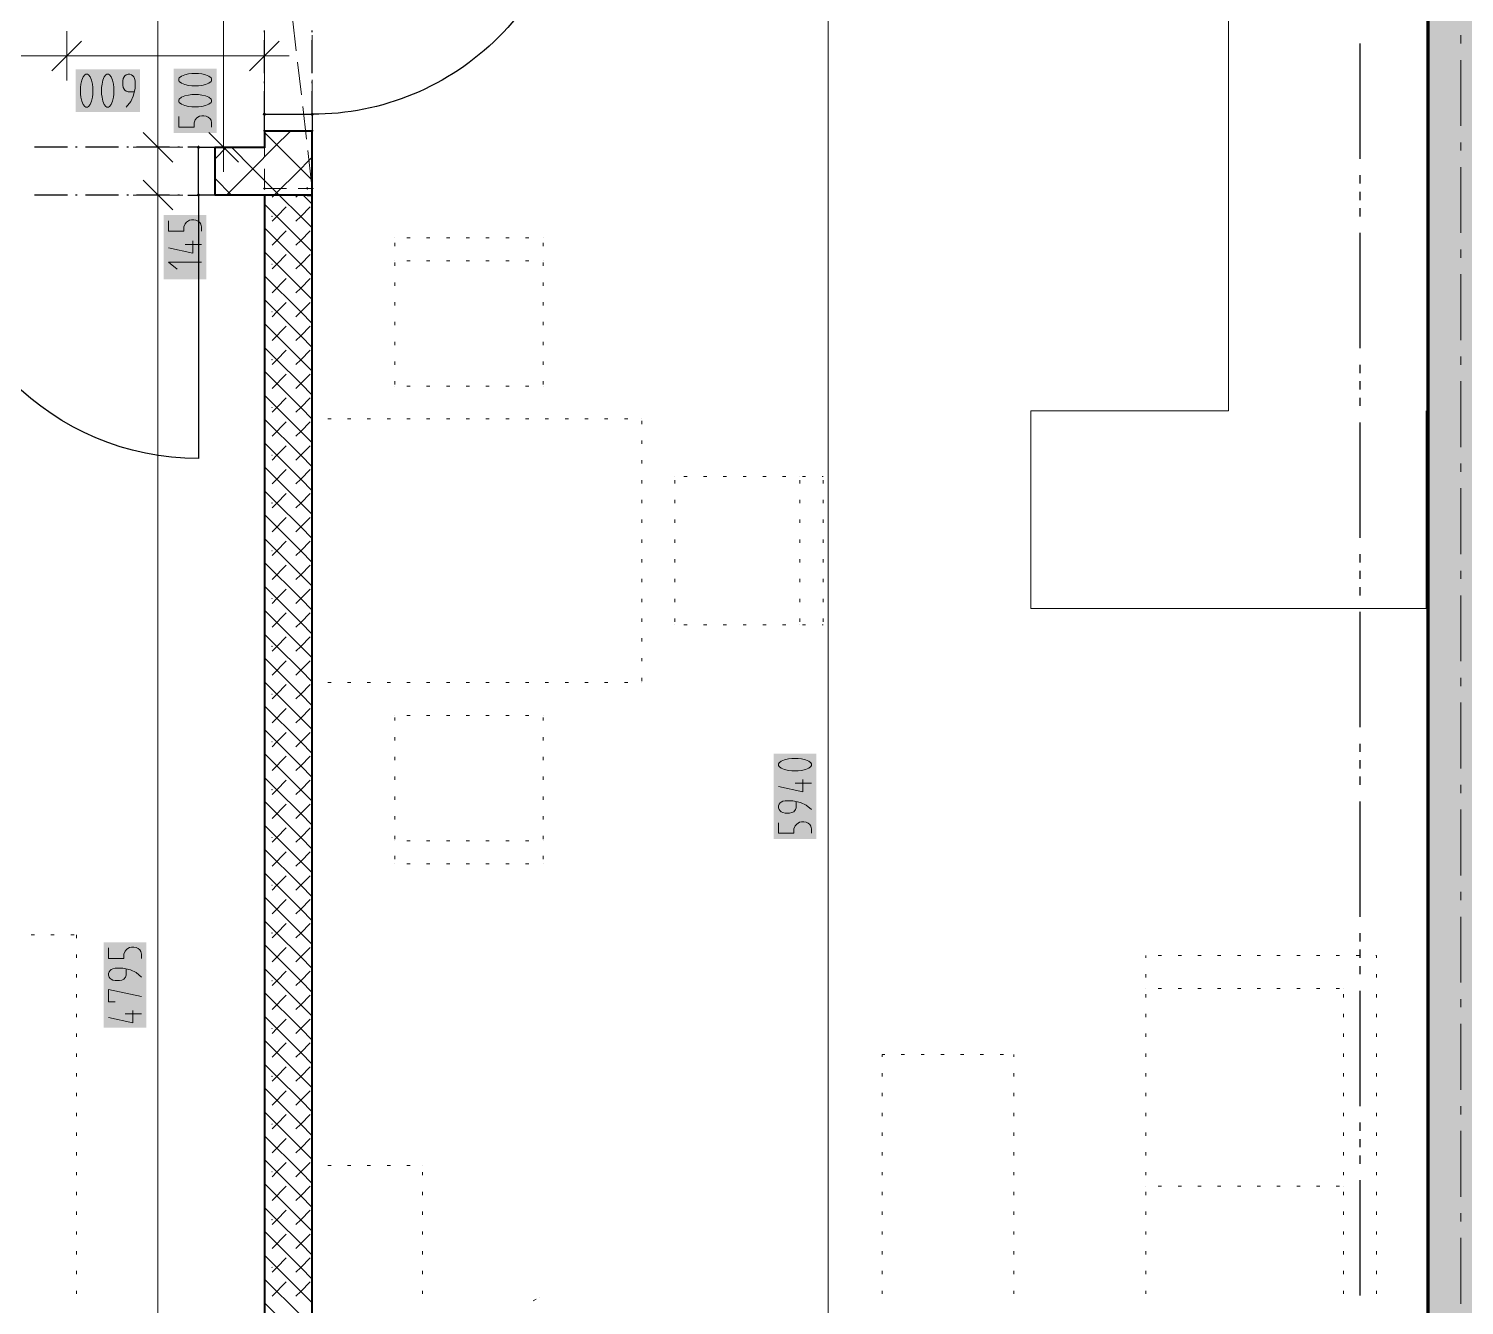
# Model space of a CAD drawing. Header units: millimetres. Extents: x 0 to 594, y 0 to 420.
# Drawn here: x 183.26 to 227.29, y 172.93 to 212.1 of the extents above; entities that cross this region are included whole.
import ezdxf

# ---------------------------------------------------------------- set-up
doc = ezdxf.new("R2010")
doc.units = ezdxf.units.MM
doc.header["$LTSCALE"] = 8
for name, color, linetype in [('PDF_Dvere', 7, 'Continuous'), ('PDF_Koty delkove', 7, 'Continuous'), ('PDF_Kuchyne', 7, 'Continuous'), ('PDF_Nabytek', 7, 'Continuous'), ('PDF_Osy hlavni', 7, 'Continuous'), ('PDF_Pozarni useky', 7, 'Continuous'), ('PDF_Preklady', 7, 'Continuous'), ('PDF_Pricky zdene', 7, 'Continuous'), ('PDF_Steny obvodove nosne', 7, 'Continuous')]:
    doc.layers.add(name, color=color, linetype=linetype)

msp = doc.modelspace()

# ---------------------------------------------------------------- hatches: boundary and pattern name
at = {"layer": 'PDF_Steny obvodove nosne', "true_color": 0xc0c0c0, "transparency": 33554559}
msp.add_hatch(color=9, dxfattribs=at).paths.add_polyline_path([(228.196, 156.346), (228.196, 243.542), (226.174, 243.542), (226.174, 156.144), (228.196, 156.144)])

# ---------------------------------------------------------------- linework, layer by layer
at = {"layer": 'PDF_Dvere', "lineweight": 25}
for points in [[(191.953, 217.002), (191.953, 217.56), (200.041, 217.56, -0.414214), (191.953, 209.472), (191.953, 210.178)], [(188.134, 206.995), (188.465, 206.995), (188.465, 198.908, -0.414213), (180.378, 206.995), (181.309, 206.995)]]:
    msp.add_lwpolyline(points, format="xyb", dxfattribs=at)
for points in [[(190.487, 211.997), (190.487, 212.048)], [(191.953, 211.997), (191.953, 212.048)], [(190.487, 210.734), (190.487, 211.745)], [(191.953, 210.734), (191.953, 211.745)], [(190.487, 210.43), (190.487, 210.481)], [(190.487, 209.472), (190.487, 210.178)], [(191.953, 210.43), (191.953, 210.481)], [(184.444, 208.461), (183.433, 208.461)], [(184.747, 208.461), (184.696, 208.461)], [(186.01, 208.461), (184.999, 208.461)], [(186.314, 208.461), (186.263, 208.461)], [(187.577, 208.461), (186.567, 208.461)], [(187.881, 208.461), (187.83, 208.461)], [(188.465, 208.461), (188.134, 208.461)], [(184.444, 206.995), (183.433, 206.995)], [(184.747, 206.995), (184.696, 206.995)], [(186.01, 206.995), (184.999, 206.995)], [(186.314, 206.995), (186.263, 206.995)], [(187.577, 206.995), (186.567, 206.995)], [(187.881, 206.995), (187.83, 206.995)]]:
    msp.add_lwpolyline(points, dxfattribs=at)
for points in [[(190.487, 208.967), (190.487, 209.472), (191.953, 209.472), (191.953, 208.967)], [(188.465, 208.461), (188.971, 208.461), (188.971, 206.995), (188.465, 206.995)]]:
    msp.add_lwpolyline(points, close=True, dxfattribs=at)
at = {"layer": 'PDF_Dvere', "lineweight": 25, "transparency": 33554559}
for points in [[(190.487, 209.409), (190.424, 209.472), (190.55, 209.472), (190.487, 209.536)], [(191.953, 209.409), (191.89, 209.472), (192.016, 209.472), (191.953, 209.536)], [(188.528, 208.461), (188.465, 208.398), (188.465, 208.525), (188.402, 208.461)], [(188.528, 206.995), (188.465, 206.932), (188.465, 207.059), (188.402, 206.995)]]:
    msp.add_solid(points, dxfattribs=at)
at = {"layer": 'PDF_Koty delkove', "lineweight": 18}
for points in [[(207.775, 158.52), (207.775, 192.275), (207.775, 196.529), (207.775, 208.798), (207.775, 218.571), (207.775, 220.037), (207.775, 221.553), (207.775, 225.683), (207.775, 240.964), (207.775, 243.694), (207.775, 258.858), (207.775, 261.386), (207.775, 264.115), (207.775, 294.09), (207.775, 295.556), (207.775, 344.032), (207.775, 347.874)], [(187.222, 138.505), (187.222, 143.838), (187.222, 154.678), (187.222, 156.197), (187.222, 158.52), (187.222, 162.807), (187.222, 167.595), (187.222, 173.773), (187.222, 206.995), (187.222, 208.461), (187.222, 238.437), (187.222, 241.166), (187.222, 243.694), (187.222, 258.858), (187.222, 261.588), (187.222, 282.515), (187.222, 283.981), (187.222, 344.032)], [(189.234, 208.461), (189.234, 213.516), (189.234, 226.608), (189.234, 238.437)], [(184.421, 212.022), (184.421, 211.264), (184.421, 210.506)], [(190.487, 212.022), (190.487, 211.264), (190.487, 210.506)], [(184.876, 211.719), (183.966, 210.809)], [(190.942, 211.719), (190.032, 210.809)], [(190.487, 211.264), (186.533, 211.264), (184.421, 211.264), (181.273, 211.264), (175.929, 211.264), (174.463, 211.264), (166.149, 211.264), (164.556, 211.264), (162.433, 211.264), (134.833, 211.264), (132.963, 211.264), (112.643, 211.264), (110.823, 211.264), (110.52, 211.264), (108.447, 211.264), (90.907, 211.264), (89.441, 211.264)], [(190.487, 211.264), (191.245, 211.264)], [(185.182, 209.877), (185.209, 209.995), (185.223, 210.095), (185.223, 210.298), (185.209, 210.399), (185.182, 210.517), (185.141, 210.618), (185.088, 210.686), (185.06, 210.703), (185.007, 210.703), (184.979, 210.686), (184.926, 210.618), (184.885, 210.517), (184.859, 210.399), (184.845, 210.298)], [(186.141, 210.365), (186.141, 210.5), (186.155, 210.567), (186.182, 210.618), (186.208, 210.651), (186.249, 210.686), (186.303, 210.703), (186.356, 210.703), (186.411, 210.686), (186.451, 210.651), (186.478, 210.618), (186.506, 210.567), (186.519, 210.5), (186.519, 210.264), (186.465, 210.029), (186.384, 209.86), (186.249, 209.692)], [(184.845, 210.298), (184.845, 210.095), (184.859, 209.995), (184.885, 209.877), (184.926, 209.776), (184.979, 209.708), (185.007, 209.692), (185.06, 209.692), (185.088, 209.708), (185.141, 209.776), (185.182, 209.877)], [(186.492, 210.163), (186.303, 210.163), (186.249, 210.18), (186.208, 210.214), (186.182, 210.248), (186.155, 210.298), (186.141, 210.365)], [(188.463, 210.076), (188.261, 210.076), (188.161, 210.062), (188.042, 210.035), (187.941, 209.995), (187.874, 209.941), (187.857, 209.914), (187.857, 209.86), (187.874, 209.833), (187.941, 209.779), (188.042, 209.739), (188.161, 209.711), (188.261, 209.698), (188.463, 209.698), (188.564, 209.711), (188.682, 209.739), (188.783, 209.779), (188.851, 209.833), (188.868, 209.86), (188.868, 209.914), (188.851, 209.941), (188.783, 209.995), (188.682, 210.035)], [(188.682, 210.035), (188.564, 210.062), (188.463, 210.076)], [(187.857, 209.401), (187.857, 209.077), (188.329, 209.077), (188.329, 209.212), (188.363, 209.306), (188.413, 209.361), (188.497, 209.414), (188.564, 209.428), (188.632, 209.428), (188.7, 209.414), (188.766, 209.387), (188.817, 209.347), (188.851, 209.293), (188.868, 209.212), (188.868, 209.077)], [(187.677, 208.006), (186.767, 208.916)], [(189.689, 208.006), (188.779, 208.916)], [(187.981, 208.461), (187.222, 208.461), (186.464, 208.461)], [(189.993, 208.461), (189.234, 208.461), (188.476, 208.461)], [(189.234, 208.461), (189.234, 207.703)], [(187.677, 206.541), (186.767, 207.45)], [(187.981, 206.995), (187.222, 206.995), (186.464, 206.995)], [(187.545, 206.208), (187.545, 205.883), (188.016, 205.883), (188.016, 206.019), (188.051, 206.113), (188.101, 206.167), (188.185, 206.22), (188.252, 206.234), (188.32, 206.234)], [(188.32, 206.234), (188.388, 206.22), (188.454, 206.194), (188.505, 206.153), (188.539, 206.1), (188.556, 206.019), (188.556, 205.883)], [(188.286, 205.586), (188.286, 205.208), (187.545, 205.371)], [(188.556, 205.478), (188.051, 205.478)], [(188.556, 204.938), (187.545, 204.938), (187.814, 204.723)], [(206.864, 189.707), (206.662, 189.707), (206.562, 189.693), (206.443, 189.666), (206.342, 189.626), (206.275, 189.572), (206.259, 189.545), (206.259, 189.491), (206.275, 189.464), (206.342, 189.41), (206.443, 189.37), (206.562, 189.342), (206.662, 189.328), (206.864, 189.328), (206.965, 189.342), (207.083, 189.37), (207.185, 189.41), (207.252, 189.464), (207.269, 189.491), (207.269, 189.545), (207.252, 189.572), (207.185, 189.626)], [(207.185, 189.626), (207.083, 189.666), (206.965, 189.693), (206.864, 189.707)], [(207, 189.059), (207, 188.68), (206.259, 188.843)], [(207.269, 188.951), (206.764, 188.951)], [(207.269, 188.141), (207.101, 188.276), (206.932, 188.357), (206.696, 188.411), (206.46, 188.411), (206.393, 188.397), (206.342, 188.37), (206.309, 188.343), (206.275, 188.303), (206.259, 188.249), (206.259, 188.195), (206.275, 188.141), (206.309, 188.1), (206.342, 188.074), (206.393, 188.046), (206.46, 188.032), (206.595, 188.032), (206.662, 188.046), (206.73, 188.074), (206.78, 188.141), (206.797, 188.195), (206.797, 188.384)], [(206.259, 187.736), (206.259, 187.412), (206.73, 187.412), (206.73, 187.547), (206.764, 187.641), (206.815, 187.695), (206.898, 187.749), (206.965, 187.763), (207.033, 187.763), (207.101, 187.749)], [(207.101, 187.749), (207.167, 187.722), (207.218, 187.682), (207.252, 187.628), (207.269, 187.547), (207.269, 187.412)], [(185.706, 183.892), (185.706, 183.568), (186.177, 183.568), (186.177, 183.703), (186.211, 183.797), (186.262, 183.852), (186.346, 183.905), (186.413, 183.919), (186.48, 183.919), (186.548, 183.905), (186.615, 183.878), (186.665, 183.838), (186.7, 183.784), (186.717, 183.703), (186.717, 183.568)], [(186.717, 183.001), (186.548, 183.136), (186.379, 183.217), (186.144, 183.271), (185.907, 183.271), (185.84, 183.257), (185.79, 183.23), (185.756, 183.204), (185.722, 183.163), (185.706, 183.109), (185.706, 183.055), (185.722, 183.001), (185.756, 182.961), (185.79, 182.934), (185.84, 182.906), (185.907, 182.893), (186.043, 182.893), (186.109, 182.906), (186.177, 182.934), (186.228, 183.001), (186.245, 183.055), (186.245, 183.244)], [(185.706, 182.245), (185.706, 182.623), (186.717, 182.407)], [(185.907, 182.245), (185.706, 182.245)], [(186.447, 181.975), (186.447, 181.596), (185.706, 181.759)], [(186.717, 181.867), (186.211, 181.867)]]:
    msp.add_lwpolyline(points, dxfattribs=at)
for points in [[(185.493, 210.298), (185.493, 210.095), (185.507, 209.995), (185.533, 209.877), (185.574, 209.776), (185.627, 209.708), (185.655, 209.692), (185.708, 209.692), (185.736, 209.708), (185.789, 209.776), (185.83, 209.877), (185.857, 209.995), (185.871, 210.095), (185.871, 210.298), (185.857, 210.399), (185.83, 210.517), (185.789, 210.618), (185.736, 210.686), (185.708, 210.703), (185.655, 210.703), (185.627, 210.686), (185.574, 210.618), (185.533, 210.517), (185.507, 210.399)], [(188.463, 210.724), (188.261, 210.724), (188.161, 210.71), (188.042, 210.683), (187.941, 210.643), (187.874, 210.589), (187.857, 210.562), (187.857, 210.508), (187.874, 210.481), (187.941, 210.427), (188.042, 210.387), (188.161, 210.359), (188.261, 210.346), (188.463, 210.346), (188.564, 210.359), (188.682, 210.387), (188.783, 210.427), (188.851, 210.481), (188.868, 210.508), (188.868, 210.562), (188.851, 210.589), (188.783, 210.643), (188.682, 210.683), (188.564, 210.71)]]:
    msp.add_lwpolyline(points, close=True, dxfattribs=at)
at = {"layer": 'PDF_Koty delkove', "color": 7, "lineweight": 18, "true_color": 0xffffff, "transparency": 33554559}
for points in [[(186.671, 210.855), (184.694, 210.855), (186.671, 209.54), (184.694, 209.54)], [(189.02, 208.898), (189.02, 210.875), (187.706, 208.898), (187.706, 210.875)], [(188.708, 204.408), (188.708, 206.386), (187.394, 204.408), (187.394, 206.386)], [(207.421, 187.233), (207.421, 189.858), (206.107, 187.233), (206.107, 189.858)], [(186.868, 181.445), (186.868, 184.07), (185.554, 181.445), (185.554, 184.07)]]:
    msp.add_solid(points, dxfattribs=at)
at = {"layer": 'PDF_Kuchyne', "lineweight": 13}
msp.add_lwpolyline([(226.124, 200.374), (226.124, 194.308), (213.992, 194.308), (213.992, 200.374), (220.058, 200.374), (220.058, 212.505), (207.977, 212.505), (207.977, 218.571), (226.124, 218.571), (226.124, 212.505)], dxfattribs=at)
at = {"layer": 'PDF_Nabytek', "lineweight": 13}
for points in [[(194.485, 205.684), (194.485, 205.684)], [(194.485, 205.684), (194.485, 205.684)], [(194.958, 205.684), (194.856, 205.684)], [(195.564, 205.684), (195.463, 205.684)], [(196.171, 205.684), (196.07, 205.684)], [(196.777, 205.684), (196.676, 205.684)], [(197.384, 205.684), (197.283, 205.684)], [(197.99, 205.684), (197.889, 205.684)], [(198.597, 205.684), (198.496, 205.684)], [(199.034, 205.684), (199.034, 205.684)], [(199.034, 205.684), (199.034, 205.684)], [(194.485, 205.426), (194.485, 205.527)], [(199.034, 205.426), (199.034, 205.527)], [(194.485, 204.976), (194.485, 204.976)], [(194.485, 204.82), (194.485, 204.921)], [(194.958, 204.976), (194.856, 204.976)], [(195.564, 204.976), (195.463, 204.976)], [(196.171, 204.976), (196.07, 204.976)], [(196.777, 204.976), (196.676, 204.976)], [(197.384, 204.976), (197.283, 204.976)], [(197.99, 204.976), (197.889, 204.976)], [(198.597, 204.976), (198.496, 204.976)], [(199.034, 204.976), (199.034, 204.976)], [(199.034, 204.82), (199.034, 204.921)], [(194.485, 204.213), (194.485, 204.314)], [(199.034, 204.213), (199.034, 204.314)], [(194.485, 203.606), (194.485, 203.707)], [(199.034, 203.606), (199.034, 203.707)], [(194.485, 203), (194.485, 203.101)], [(199.034, 203), (199.034, 203.101)], [(194.485, 202.393), (194.485, 202.494)], [(199.034, 202.393), (199.034, 202.494)], [(194.485, 201.787), (194.485, 201.888)], [(199.034, 201.787), (199.034, 201.888)], [(194.485, 201.18), (194.485, 201.281)], [(199.034, 201.18), (199.034, 201.281)], [(194.485, 201.135), (194.485, 201.135)], [(194.485, 201.135), (194.485, 201.135)], [(194.958, 201.135), (194.856, 201.135)], [(195.564, 201.135), (195.463, 201.135)], [(196.171, 201.135), (196.07, 201.135)], [(196.777, 201.135), (196.676, 201.135)], [(197.384, 201.135), (197.283, 201.135)], [(197.99, 201.135), (197.889, 201.135)], [(198.597, 201.135), (198.496, 201.135)], [(199.034, 201.135), (199.034, 201.135)], [(199.034, 201.135), (199.034, 201.135)], [(191.953, 200.124), (191.953, 200.124)], [(191.953, 200.124), (191.953, 200.124)], [(191.953, 199.967), (191.953, 200.068)], [(192.531, 200.124), (192.43, 200.124)], [(193.138, 200.124), (193.037, 200.124)], [(193.744, 200.124), (193.643, 200.124)], [(194.351, 200.124), (194.25, 200.124)], [(194.958, 200.124), (194.856, 200.124)], [(195.564, 200.124), (195.463, 200.124)], [(196.171, 200.124), (196.07, 200.124)], [(196.777, 200.124), (196.676, 200.124)], [(197.384, 200.124), (197.283, 200.124)], [(197.99, 200.124), (197.889, 200.124)], [(198.597, 200.124), (198.496, 200.124)], [(199.204, 200.124), (199.102, 200.124)], [(199.81, 200.124), (199.709, 200.124)], [(200.417, 200.124), (200.316, 200.124)], [(201.023, 200.124), (200.922, 200.124)], [(201.63, 200.124), (201.529, 200.124)], [(202.063, 200.124), (202.063, 200.124)], [(202.063, 200.124), (202.063, 200.124)], [(202.063, 199.967), (202.063, 200.068)], [(191.953, 199.36), (191.953, 199.461)], [(202.063, 199.36), (202.063, 199.461)], [(191.953, 198.754), (191.953, 198.855)], [(202.063, 198.754), (202.063, 198.855)], [(191.953, 198.147), (191.953, 198.248)], [(202.063, 198.147), (202.063, 198.248)], [(203.074, 198.354), (203.074, 198.354)], [(203.074, 198.354), (203.074, 198.354)], [(203.074, 198.147), (203.074, 198.248)], [(203.45, 198.354), (203.349, 198.354)], [(204.056, 198.354), (203.955, 198.354)], [(204.663, 198.354), (204.562, 198.354)], [(205.269, 198.354), (205.168, 198.354)], [(205.876, 198.354), (205.775, 198.354)], [(206.483, 198.354), (206.381, 198.354)], [(206.915, 198.354), (206.915, 198.354)], [(206.915, 198.147), (206.915, 198.248)], [(207.089, 198.354), (206.988, 198.354)], [(207.623, 198.354), (207.595, 198.354)], [(207.623, 198.354), (207.623, 198.354)], [(207.623, 198.147), (207.623, 198.248)], [(191.953, 197.541), (191.953, 197.642)], [(202.063, 197.541), (202.063, 197.642)], [(203.074, 197.541), (203.074, 197.642)], [(206.915, 197.541), (206.915, 197.642)], [(207.623, 197.541), (207.623, 197.642)], [(191.953, 196.934), (191.953, 197.035)], [(202.063, 196.934), (202.063, 197.035)], [(203.074, 196.934), (203.074, 197.035)], [(206.915, 196.934), (206.915, 197.035)], [(207.623, 196.934), (207.623, 197.035)], [(191.953, 196.327), (191.953, 196.429)], [(202.063, 196.327), (202.063, 196.429)], [(203.074, 196.327), (203.074, 196.429)], [(206.915, 196.327), (206.915, 196.429)], [(207.623, 196.327), (207.623, 196.429)], [(191.953, 195.721), (191.953, 195.822)], [(202.063, 195.721), (202.063, 195.822)], [(203.074, 195.721), (203.074, 195.822)], [(206.915, 195.721), (206.915, 195.822)], [(207.623, 195.721), (207.623, 195.822)], [(191.953, 195.114), (191.953, 195.215)], [(202.063, 195.114), (202.063, 195.215)], [(203.074, 195.114), (203.074, 195.215)], [(206.915, 195.114), (206.915, 195.215)], [(207.623, 195.114), (207.623, 195.215)], [(191.953, 194.508), (191.953, 194.609)], [(202.063, 194.508), (202.063, 194.609)], [(203.074, 194.508), (203.074, 194.609)], [(206.915, 194.508), (206.915, 194.609)], [(207.623, 194.508), (207.623, 194.609)], [(191.953, 193.901), (191.953, 194.002)], [(202.063, 193.901), (202.063, 194.002)], [(203.074, 193.901), (203.074, 194.002)], [(203.074, 193.805), (203.074, 193.805)], [(203.074, 193.805), (203.074, 193.805)], [(203.45, 193.805), (203.349, 193.805)], [(204.056, 193.805), (203.955, 193.805)], [(204.663, 193.805), (204.562, 193.805)], [(205.269, 193.805), (205.168, 193.805)], [(205.876, 193.805), (205.775, 193.805)], [(206.483, 193.805), (206.381, 193.805)], [(206.915, 193.901), (206.915, 194.002)], [(206.915, 193.805), (206.915, 193.805)], [(207.089, 193.805), (206.988, 193.805)], [(207.623, 193.805), (207.595, 193.805)], [(207.623, 193.901), (207.623, 194.002)], [(207.623, 193.805), (207.623, 193.805)], [(207.623, 193.805), (207.623, 193.805)], [(191.953, 193.295), (191.953, 193.396)], [(202.063, 193.295), (202.063, 193.396)], [(191.953, 192.688), (191.953, 192.789)], [(202.063, 192.688), (202.063, 192.789)], [(191.953, 192.081), (191.953, 192.182)], [(191.953, 192.036), (191.953, 192.036)], [(191.953, 192.036), (191.953, 192.036)], [(192.531, 192.036), (192.43, 192.036)], [(193.138, 192.036), (193.037, 192.036)], [(193.744, 192.036), (193.643, 192.036)], [(194.351, 192.036), (194.25, 192.036)], [(194.958, 192.036), (194.856, 192.036)], [(195.564, 192.036), (195.463, 192.036)], [(196.171, 192.036), (196.07, 192.036)], [(196.777, 192.036), (196.676, 192.036)], [(197.384, 192.036), (197.283, 192.036)], [(197.99, 192.036), (197.889, 192.036)], [(198.597, 192.036), (198.496, 192.036)], [(199.204, 192.036), (199.102, 192.036)], [(199.81, 192.036), (199.709, 192.036)], [(200.417, 192.036), (200.316, 192.036)], [(201.023, 192.036), (200.922, 192.036)], [(201.63, 192.036), (201.529, 192.036)], [(202.063, 192.081), (202.063, 192.182)], [(202.063, 192.036), (202.063, 192.036)], [(202.063, 192.036), (202.063, 192.036)], [(194.485, 191.025), (194.485, 191.025)], [(194.485, 191.025), (194.485, 191.025)], [(194.485, 190.868), (194.485, 190.969)], [(194.958, 191.025), (194.856, 191.025)], [(195.564, 191.025), (195.463, 191.025)], [(196.171, 191.025), (196.07, 191.025)], [(196.777, 191.025), (196.676, 191.025)], [(197.384, 191.025), (197.283, 191.025)], [(197.99, 191.025), (197.889, 191.025)], [(198.597, 191.025), (198.496, 191.025)], [(199.034, 191.025), (199.034, 191.025)], [(199.034, 191.025), (199.034, 191.025)], [(199.034, 190.868), (199.034, 190.969)], [(194.485, 190.262), (194.485, 190.363)], [(199.034, 190.262), (199.034, 190.363)], [(194.485, 189.655), (194.485, 189.756)], [(199.034, 189.655), (199.034, 189.756)], [(194.485, 189.048), (194.485, 189.15)], [(199.034, 189.048), (199.034, 189.15)], [(194.485, 188.442), (194.485, 188.543)], [(199.034, 188.442), (199.034, 188.543)], [(194.485, 187.835), (194.485, 187.936)], [(199.034, 187.835), (199.034, 187.936)], [(194.485, 187.229), (194.485, 187.33)], [(194.485, 187.183), (194.485, 187.183)], [(194.958, 187.183), (194.856, 187.183)], [(195.564, 187.183), (195.463, 187.183)], [(196.171, 187.183), (196.07, 187.183)], [(196.777, 187.183), (196.676, 187.183)], [(197.384, 187.183), (197.283, 187.183)], [(197.99, 187.183), (197.889, 187.183)], [(198.597, 187.183), (198.496, 187.183)], [(199.034, 187.229), (199.034, 187.33)], [(199.034, 187.183), (199.034, 187.183)], [(194.485, 186.622), (194.485, 186.723)], [(199.034, 186.622), (199.034, 186.723)], [(194.485, 186.476), (194.485, 186.476)], [(194.485, 186.476), (194.485, 186.476)], [(194.958, 186.476), (194.856, 186.476)], [(195.564, 186.476), (195.463, 186.476)], [(196.171, 186.476), (196.07, 186.476)], [(196.777, 186.476), (196.676, 186.476)], [(197.384, 186.476), (197.283, 186.476)], [(197.99, 186.476), (197.889, 186.476)], [(198.597, 186.476), (198.496, 186.476)], [(199.034, 186.476), (199.034, 186.476)], [(199.034, 186.476), (199.034, 186.476)], [(183.433, 184.299), (183.331, 184.299)], [(184.039, 184.299), (183.938, 184.299)], [(184.646, 184.299), (184.545, 184.299)], [(184.725, 184.299), (184.725, 184.299)], [(184.725, 184.299), (184.725, 184.299)], [(184.725, 184.196), (184.725, 184.297)], [(184.725, 183.589), (184.725, 183.69)], [(217.522, 183.589), (217.522, 183.657)], [(217.522, 183.657), (217.522, 183.657)], [(217.522, 183.657), (217.522, 183.657)], [(218.008, 183.657), (217.907, 183.657)], [(218.614, 183.657), (218.513, 183.657)], [(219.221, 183.657), (219.12, 183.657)], [(219.827, 183.657), (219.726, 183.657)], [(220.434, 183.657), (220.333, 183.657)], [(221.04, 183.657), (220.939, 183.657)], [(221.647, 183.657), (221.546, 183.657)], [(222.254, 183.657), (222.153, 183.657)], [(222.86, 183.657), (222.759, 183.657)], [(223.467, 183.657), (223.366, 183.657)], [(224.073, 183.657), (223.972, 183.657)], [(224.599, 183.589), (224.599, 183.657), (224.579, 183.657)], [(224.599, 183.657), (224.599, 183.657)], [(184.725, 182.983), (184.725, 183.084)], [(217.522, 182.983), (217.522, 183.084)], [(224.599, 182.983), (224.599, 183.084)], [(184.725, 182.376), (184.725, 182.477)], [(217.522, 182.646), (217.522, 182.646)], [(217.522, 182.376), (217.522, 182.477)], [(218.008, 182.646), (217.907, 182.646)], [(218.614, 182.646), (218.513, 182.646)], [(219.221, 182.646), (219.12, 182.646)], [(219.827, 182.646), (219.726, 182.646)], [(220.434, 182.646), (220.333, 182.646)], [(221.04, 182.646), (220.939, 182.646)], [(221.647, 182.646), (221.546, 182.646)], [(222.254, 182.646), (222.153, 182.646)], [(222.86, 182.646), (222.759, 182.646)], [(223.467, 182.646), (223.366, 182.646)], [(223.588, 182.646), (223.588, 182.646)], [(223.588, 182.646), (223.588, 182.646)], [(223.588, 182.376), (223.588, 182.477)], [(224.599, 182.376), (224.599, 182.477)], [(184.725, 181.769), (184.725, 181.871)], [(217.522, 181.769), (217.522, 181.871)], [(223.588, 181.769), (223.588, 181.871)], [(224.599, 181.769), (224.599, 181.871)], [(184.725, 181.163), (184.725, 181.264)], [(217.522, 181.163), (217.522, 181.264)], [(223.588, 181.163), (223.588, 181.264)], [(224.599, 181.163), (224.599, 181.264)], [(184.725, 180.556), (184.725, 180.657)], [(209.515, 180.624), (209.434, 180.624), (209.434, 180.556)], [(209.434, 180.624), (209.434, 180.624)], [(209.434, 180.624), (209.434, 180.624)], [(210.122, 180.624), (210.021, 180.624)], [(210.729, 180.624), (210.628, 180.624)], [(211.335, 180.624), (211.234, 180.624)], [(211.942, 180.624), (211.841, 180.624)], [(212.548, 180.624), (212.447, 180.624)], [(213.155, 180.624), (213.054, 180.624)], [(213.478, 180.624), (213.478, 180.624)], [(213.478, 180.556), (213.478, 180.624)], [(213.478, 180.624), (213.478, 180.624)], [(217.522, 180.556), (217.522, 180.657)], [(223.588, 180.556), (223.588, 180.657)], [(224.599, 180.556), (224.599, 180.657)], [(184.725, 179.95), (184.725, 180.051)], [(209.434, 179.95), (209.434, 180.051)], [(213.478, 179.95), (213.478, 180.051)], [(217.522, 179.95), (217.522, 180.051)], [(223.588, 179.95), (223.588, 180.051)], [(224.599, 179.95), (224.599, 180.051)], [(184.725, 179.343), (184.725, 179.444)], [(209.434, 179.343), (209.434, 179.444)], [(213.478, 179.343), (213.478, 179.444)], [(217.522, 179.343), (217.522, 179.444)], [(223.588, 179.343), (223.588, 179.444)], [(224.599, 179.343), (224.599, 179.444)], [(184.725, 178.737), (184.725, 178.838)], [(209.434, 178.737), (209.434, 178.838)], [(213.478, 178.737), (213.478, 178.838)], [(217.522, 178.737), (217.522, 178.838)], [(223.588, 178.737), (223.588, 178.838)], [(224.599, 178.737), (224.599, 178.838)], [(184.725, 178.13), (184.725, 178.231)], [(209.434, 178.13), (209.434, 178.231)], [(213.478, 178.13), (213.478, 178.231)], [(217.522, 178.13), (217.522, 178.231)], [(223.588, 178.13), (223.588, 178.231)], [(224.599, 178.13), (224.599, 178.231)], [(184.725, 177.523), (184.725, 177.625)], [(209.434, 177.523), (209.434, 177.625)], [(213.478, 177.523), (213.478, 177.625)], [(217.522, 177.523), (217.522, 177.625)], [(223.588, 177.523), (223.588, 177.625)], [(224.599, 177.523), (224.599, 177.625)], [(191.953, 177.223), (191.953, 177.223)], [(191.953, 177.223), (191.953, 177.223)], [(192.531, 177.223), (192.43, 177.223)], [(193.138, 177.223), (193.037, 177.223)], [(193.744, 177.223), (193.643, 177.223)], [(194.351, 177.223), (194.25, 177.223)], [(194.958, 177.223), (194.856, 177.223)], [(195.331, 177.223), (195.331, 177.223)], [(195.331, 177.223), (195.331, 177.223)], [(184.725, 176.917), (184.725, 177.018)], [(191.953, 176.917), (191.953, 177.018)], [(195.331, 176.917), (195.331, 177.018)], [(209.434, 176.917), (209.434, 177.018)], [(213.478, 176.917), (213.478, 177.018)], [(217.522, 176.917), (217.522, 177.018)], [(223.588, 176.917), (223.588, 177.018)], [(224.599, 176.917), (224.599, 177.018)], [(184.725, 176.31), (184.725, 176.411)], [(191.953, 176.31), (191.953, 176.411)], [(195.331, 176.31), (195.331, 176.411)], [(209.434, 176.31), (209.434, 176.411)], [(213.478, 176.31), (213.478, 176.411)], [(217.522, 176.581), (217.522, 176.581)], [(217.522, 176.31), (217.522, 176.411)], [(218.008, 176.581), (217.907, 176.581)], [(218.614, 176.581), (218.513, 176.581)], [(219.221, 176.581), (219.12, 176.581)], [(219.827, 176.581), (219.726, 176.581)], [(220.434, 176.581), (220.333, 176.581)], [(221.04, 176.581), (220.939, 176.581)], [(221.647, 176.581), (221.546, 176.581)], [(222.254, 176.581), (222.153, 176.581)], [(222.86, 176.581), (222.759, 176.581)], [(223.467, 176.581), (223.366, 176.581)], [(223.588, 176.581), (223.588, 176.581)], [(223.588, 176.31), (223.588, 176.411)], [(224.599, 176.31), (224.599, 176.411)], [(184.725, 175.704), (184.725, 175.805)], [(191.953, 175.704), (191.953, 175.805)], [(195.331, 175.704), (195.331, 175.805)], [(209.434, 175.704), (209.434, 175.805)], [(213.478, 175.704), (213.478, 175.805)], [(217.522, 175.704), (217.522, 175.805)], [(223.588, 175.704), (223.588, 175.805)], [(224.599, 175.704), (224.599, 175.805)], [(184.725, 175.097), (184.725, 175.198)], [(191.953, 175.097), (191.953, 175.198)], [(195.331, 175.097), (195.331, 175.198)], [(209.434, 175.097), (209.434, 175.198)], [(213.478, 175.097), (213.478, 175.198)], [(217.522, 175.097), (217.522, 175.198)], [(223.588, 175.097), (223.588, 175.198)], [(224.599, 175.097), (224.599, 175.198)], [(184.725, 174.491), (184.725, 174.592)], [(191.953, 174.491), (191.953, 174.592)], [(195.331, 174.491), (195.331, 174.592)], [(209.434, 174.491), (209.434, 174.592)], [(213.478, 174.491), (213.478, 174.592)], [(217.522, 174.491), (217.522, 174.592)], [(223.588, 174.491), (223.588, 174.592)], [(224.599, 174.491), (224.599, 174.592)], [(184.725, 173.884), (184.725, 173.985)], [(191.953, 173.884), (191.953, 173.985)], [(195.331, 173.884), (195.331, 173.985)], [(209.434, 173.884), (209.434, 173.985)], [(213.478, 173.884), (213.478, 173.985)], [(217.522, 173.884), (217.522, 173.985)], [(223.588, 173.884), (223.588, 173.985)], [(224.599, 173.884), (224.599, 173.985)], [(184.725, 173.277), (184.725, 173.378)], [(191.953, 173.277), (191.953, 173.378)], [(195.331, 173.277), (195.331, 173.378)], [(198.735, 173.068), (198.822, 173.119)], [(198.918, 173.175), (198.918, 173.175)], [(209.434, 173.277), (209.434, 173.378)], [(213.478, 173.277), (213.478, 173.378)], [(217.522, 173.277), (217.522, 173.378)], [(223.588, 173.277), (223.588, 173.378)], [(224.599, 173.277), (224.599, 173.378)]]:
    msp.add_lwpolyline(points, dxfattribs=at)
at = {"layer": 'PDF_Osy hlavni', "lineweight": 18}
for points in [[(227.185, 211.644), (227.185, 211.896)], [(227.185, 209.116), (227.185, 211.138)], [(227.185, 208.358), (227.185, 208.611)], [(227.185, 205.831), (227.185, 207.852)], [(227.185, 205.072), (227.185, 205.325)], [(227.185, 202.545), (227.185, 204.567)], [(227.185, 201.787), (227.185, 202.039)], [(227.185, 199.259), (227.185, 201.281)], [(227.185, 198.501), (227.185, 198.754)], [(227.185, 195.974), (227.185, 197.996)], [(227.185, 195.215), (227.185, 195.468)], [(227.185, 192.688), (227.185, 194.71)], [(227.185, 191.93), (227.185, 192.182)], [(227.185, 189.402), (227.185, 191.424)], [(227.185, 188.644), (227.185, 188.897)], [(227.185, 186.117), (227.185, 188.139)], [(227.185, 185.358), (227.185, 185.611)], [(227.185, 182.831), (227.185, 184.853)], [(227.185, 182.073), (227.185, 182.326)], [(227.185, 179.545), (227.185, 181.567)], [(227.185, 178.787), (227.185, 179.04)], [(227.185, 176.26), (227.185, 178.282)], [(227.185, 175.501), (227.185, 175.754)], [(227.185, 172.974), (227.185, 174.996)]]:
    msp.add_lwpolyline(points, dxfattribs=at)
at = {"layer": 'PDF_Pozarni useky', "lineweight": 30}
for points in [[(224.102, 208.105), (224.102, 211.644)], [(224.102, 207.347), (224.102, 207.6)], [(224.102, 206.841), (224.102, 207.094)], [(224.102, 206.336), (224.102, 206.589)], [(224.102, 202.292), (224.102, 205.831)], [(224.102, 201.534), (224.102, 201.787)], [(224.102, 201.028), (224.102, 201.281)], [(224.102, 200.523), (224.102, 200.776)], [(224.102, 196.479), (224.102, 200.017)], [(224.102, 195.721), (224.102, 195.974)], [(224.102, 195.215), (224.102, 195.468)], [(224.102, 194.71), (224.102, 194.963)], [(224.102, 190.666), (224.102, 194.204)], [(224.102, 189.908), (224.102, 190.161)], [(224.102, 189.402), (224.102, 189.655)], [(224.102, 188.897), (224.102, 189.15)], [(224.102, 184.853), (224.102, 188.391)], [(224.102, 184.095), (224.102, 184.347)], [(224.102, 183.589), (224.102, 183.842)], [(224.102, 183.084), (224.102, 183.336)], [(224.102, 179.04), (224.102, 182.578)], [(224.102, 178.282), (224.102, 178.534)], [(224.102, 177.776), (224.102, 178.029)], [(224.102, 177.271), (224.102, 177.523)], [(224.102, 173.227), (224.102, 176.765)]]:
    msp.add_lwpolyline(points, dxfattribs=at)
at = {"layer": 'PDF_Preklady', "lineweight": 18}
for points in [[(191.463, 211.422), (191.347, 212.426)], [(190.487, 210.885), (190.487, 211.896)], [(191.953, 210.885), (191.953, 211.896)], [(191.62, 210.066), (191.504, 211.07)], [(190.487, 209.521), (190.487, 210.531)], [(191.953, 209.521), (191.953, 210.531)], [(191.778, 208.71), (191.661, 209.715)], [(190.487, 208.967), (190.487, 209.167)], [(190.487, 208.156), (190.487, 208.461), (190.487, 208.967)], [(191.953, 208.967), (191.953, 209.167)], [(191.953, 208.156), (191.953, 208.967)], [(191.935, 207.355), (191.818, 208.359)], [(190.487, 207.198), (190.487, 207.802)], [(191.953, 207.802), (191.953, 207.198), (191.801, 207.198)], [(191.166, 207.198), (190.487, 207.198)], [(191.801, 207.198), (191.52, 207.198)]]:
    msp.add_lwpolyline(points, dxfattribs=at)
at = {"layer": 'PDF_Preklady', "lineweight": 18, "transparency": 33554559}
for points in [[(190.487, 208.921), (190.442, 208.967), (190.533, 208.967), (190.487, 209.012)], [(190.487, 208.921), (190.442, 208.967), (190.533, 208.967), (190.487, 209.012)], [(191.953, 208.921), (191.908, 208.967), (191.999, 208.967), (191.953, 209.012)], [(191.953, 208.921), (191.908, 208.967), (191.999, 208.967), (191.953, 209.012)], [(190.487, 208.416), (190.442, 208.461), (190.533, 208.461), (190.487, 208.507)], [(190.487, 208.416), (190.442, 208.461), (190.533, 208.461), (190.487, 208.507)], [(190.487, 207.152), (190.442, 207.198), (190.533, 207.198), (190.487, 207.243)], [(190.533, 207.198), (190.487, 207.152), (190.487, 207.243), (190.442, 207.198)], [(191.847, 207.198), (191.801, 207.152), (191.801, 207.243), (191.756, 207.198)], [(191.847, 207.198), (191.801, 207.152), (191.801, 207.243), (191.756, 207.198)], [(191.958, 207.152), (191.908, 207.192), (191.998, 207.203), (191.948, 207.243)], [(191.999, 207.198), (191.953, 207.152), (191.953, 207.243), (191.908, 207.198)], [(191.953, 207.152), (191.908, 207.198), (191.999, 207.198), (191.953, 207.243)]]:
    msp.add_solid(points, dxfattribs=at)
at = {"layer": 'PDF_Pricky zdene', "lineweight": 40}
for points in [[(190.487, 208.967), (191.953, 208.967)], [(190.487, 208.967), (190.487, 208.461)], [(191.801, 206.995), (191.953, 206.995), (191.953, 207.198), (191.953, 208.967)], [(191.801, 206.995), (190.487, 206.995), (188.971, 206.995), (188.971, 208.461), (190.487, 208.461)]]:
    msp.add_lwpolyline(points, dxfattribs=at)
at = {"layer": 'PDF_Pricky zdene', "lineweight": 9}
for points in [[(190.942, 208.461), (190.487, 208.916)], [(191.296, 208.967), (190.79, 208.461)], [(191.953, 208.916), (191.903, 208.967)], [(189.325, 208.461), (188.971, 208.108)], [(190.79, 208.461), (190.133, 207.804), (189.325, 206.995)], [(190.942, 206.995), (190.133, 207.804), (189.476, 208.461)], [(191.801, 207.602), (191.599, 207.804), (190.942, 208.461)], [(191.801, 208.006), (191.599, 207.804), (190.79, 206.995)], [(191.953, 208.158), (191.801, 208.006)], [(189.476, 206.995), (188.971, 207.501)], [(191.953, 207.45), (191.801, 207.602)], [(190.72, 206.925), (190.79, 206.995)], [(191.892, 206.632), (191.599, 206.338), (190.942, 206.995)], [(191.453, 206.925), (191.523, 206.995)], [(191.953, 206.717), (191.675, 206.995)], [(190.866, 206.338), (190.487, 206.717)], [(190.866, 206.338), (191.159, 206.632)], [(190.72, 206.192), (190.866, 206.338)], [(191.953, 205.252), (191.599, 205.605), (190.866, 206.338)], [(191.453, 206.192), (191.599, 206.338)], [(191.953, 205.985), (191.599, 206.338)], [(191.892, 205.166), (191.599, 204.872), (190.487, 205.985)], [(190.72, 205.459), (191.159, 205.899)], [(191.599, 205.605), (191.892, 205.899)], [(190.866, 204.872), (190.487, 205.252)], [(191.453, 205.459), (191.599, 205.605)], [(190.72, 204.726), (190.866, 204.872)], [(190.866, 204.872), (191.159, 205.166)], [(191.953, 203.786), (191.599, 204.14), (190.866, 204.872)], [(191.453, 204.726), (191.599, 204.872)], [(191.953, 204.519), (191.599, 204.872)], [(191.892, 203.7), (191.599, 203.407), (190.487, 204.519)], [(190.72, 203.993), (191.159, 204.433)], [(191.599, 204.14), (191.892, 204.433)], [(191.453, 203.993), (191.599, 204.14)], [(190.866, 203.407), (190.487, 203.786)], [(190.866, 203.407), (191.159, 203.7)], [(191.892, 202.234), (191.599, 201.941), (190.487, 203.053)], [(190.72, 203.26), (190.866, 203.407)], [(191.953, 202.32), (191.599, 202.674), (190.866, 203.407)], [(191.453, 203.26), (191.599, 203.407)], [(191.953, 203.053), (191.599, 203.407)], [(190.72, 202.527), (191.159, 202.967)], [(191.453, 202.527), (191.599, 202.674)], [(191.599, 202.674), (191.892, 202.967)], [(190.866, 201.941), (190.487, 202.32)], [(190.866, 201.941), (191.159, 202.234)], [(190.72, 201.794), (190.866, 201.941)], [(191.953, 200.854), (191.599, 201.208), (190.866, 201.941)], [(191.453, 201.794), (191.599, 201.941)], [(191.953, 201.587), (191.599, 201.941)], [(191.892, 200.768), (191.599, 200.475), (190.487, 201.587)], [(190.72, 201.061), (191.159, 201.501)], [(191.599, 201.208), (191.892, 201.501)], [(190.866, 200.475), (190.487, 200.854)], [(191.453, 201.061), (191.599, 201.208)], [(190.72, 200.328), (190.866, 200.475)], [(190.866, 200.475), (191.159, 200.768)], [(191.953, 199.388), (191.599, 199.742), (190.866, 200.475)], [(191.453, 200.328), (191.599, 200.475)], [(191.953, 200.121), (191.599, 200.475)], [(191.892, 199.302), (191.599, 199.009), (190.487, 200.121)], [(190.72, 199.595), (191.159, 200.035)], [(191.599, 199.742), (191.892, 200.035)], [(191.453, 199.595), (191.599, 199.742)], [(190.866, 199.009), (190.487, 199.388)], [(190.866, 199.009), (191.159, 199.302)], [(191.892, 197.836), (191.599, 197.543), (190.487, 198.655)], [(190.72, 198.862), (190.866, 199.009)], [(191.953, 197.922), (191.599, 198.276), (190.866, 199.009)], [(191.453, 198.862), (191.599, 199.009)], [(191.953, 198.655), (191.599, 199.009)], [(190.72, 198.129), (191.159, 198.569)], [(191.453, 198.129), (191.599, 198.276)], [(191.599, 198.276), (191.892, 198.569)], [(190.866, 197.543), (190.487, 197.922)], [(190.866, 197.543), (191.159, 197.836)], [(190.72, 197.396), (190.866, 197.543)], [(191.953, 196.456), (191.599, 196.81), (190.866, 197.543)], [(191.453, 197.396), (191.599, 197.543)], [(191.953, 197.189), (191.599, 197.543)], [(191.892, 196.37), (191.599, 196.077), (190.487, 197.189)], [(190.72, 196.663), (191.159, 197.103)], [(191.599, 196.81), (191.892, 197.103)], [(190.866, 196.077), (190.487, 196.456)], [(191.453, 196.663), (191.599, 196.81)], [(190.72, 195.93), (190.866, 196.077)], [(190.866, 196.077), (191.159, 196.37)], [(191.953, 194.99), (191.599, 195.344), (190.866, 196.077)], [(191.453, 195.93), (191.599, 196.077)], [(191.953, 195.723), (191.599, 196.077)], [(191.599, 194.611), (190.487, 195.723)], [(190.72, 195.198), (191.159, 195.637)], [(191.599, 195.344), (191.892, 195.637)], [(191.453, 195.198), (191.599, 195.344)], [(190.866, 194.611), (190.487, 194.99)], [(190.866, 194.611), (191.159, 194.904)], [(191.599, 194.611), (191.892, 194.904)], [(191.599, 193.145), (190.487, 194.257)], [(190.72, 194.465), (190.866, 194.611)], [(191.599, 193.878), (190.866, 194.611)], [(191.453, 194.465), (191.599, 194.611)], [(191.953, 194.257), (191.599, 194.611)], [(190.72, 193.732), (191.159, 194.171)], [(191.453, 193.732), (191.599, 193.878)], [(191.599, 193.878), (191.892, 194.171)], [(191.953, 193.524), (191.599, 193.878)], [(190.866, 193.145), (190.487, 193.524)], [(190.866, 193.145), (191.159, 193.438)], [(191.599, 193.145), (191.892, 193.438)], [(190.72, 192.999), (190.866, 193.145)], [(191.599, 192.412), (190.866, 193.145)], [(191.453, 192.999), (191.599, 193.145)], [(191.953, 192.791), (191.599, 193.145)], [(191.599, 191.679), (190.487, 192.791)], [(190.72, 192.266), (191.159, 192.705)], [(191.599, 192.412), (191.892, 192.705)], [(190.866, 191.679), (190.487, 192.058)], [(191.453, 192.266), (191.599, 192.412)], [(191.953, 192.058), (191.599, 192.412)], [(190.72, 191.533), (190.866, 191.679)], [(190.866, 191.679), (191.159, 191.973)], [(191.599, 190.946), (190.866, 191.679)], [(191.453, 191.533), (191.599, 191.679)], [(191.599, 191.679), (191.892, 191.973)], [(191.953, 191.325), (191.599, 191.679)], [(191.599, 190.213), (190.487, 191.325)], [(190.72, 190.8), (191.159, 191.24)], [(191.599, 190.946), (191.892, 191.24)], [(191.453, 190.8), (191.599, 190.946)], [(191.953, 190.593), (191.599, 190.946)], [(190.866, 190.213), (190.487, 190.593)], [(190.866, 190.213), (191.159, 190.507)], [(191.599, 190.213), (191.892, 190.507)], [(191.599, 188.748), (190.487, 189.86)], [(190.72, 190.067), (190.866, 190.213)], [(191.953, 189.127), (191.599, 189.48), (190.866, 190.213)], [(191.453, 190.067), (191.599, 190.213)], [(191.953, 189.86), (191.599, 190.213)], [(190.72, 189.334), (191.159, 189.774)], [(191.453, 189.334), (191.599, 189.48)], [(191.599, 189.48), (191.892, 189.774)], [(190.866, 188.748), (190.487, 189.127)], [(190.866, 188.748), (191.159, 189.041)], [(191.599, 188.748), (191.892, 189.041)], [(190.72, 188.601), (190.866, 188.748)], [(191.599, 188.015), (190.866, 188.748)], [(191.453, 188.601), (191.599, 188.748)], [(191.953, 188.394), (191.599, 188.748)], [(191.599, 187.282), (190.487, 188.394)], [(190.72, 187.868), (191.159, 188.308)], [(191.599, 188.015), (191.892, 188.308)], [(190.866, 187.282), (190.487, 187.661)], [(191.453, 187.868), (191.599, 188.015)], [(191.953, 187.661), (191.599, 188.015)], [(190.72, 187.135), (190.866, 187.282)], [(190.866, 187.282), (191.159, 187.575)], [(191.953, 186.195), (191.599, 186.549), (190.866, 187.282)], [(191.453, 187.135), (191.599, 187.282)], [(191.599, 187.282), (191.892, 187.575)], [(191.953, 186.928), (191.599, 187.282)], [(191.599, 185.816), (190.487, 186.928)], [(190.72, 186.402), (191.159, 186.842)], [(191.599, 186.549), (191.892, 186.842)], [(191.453, 186.402), (191.599, 186.549)], [(190.866, 185.816), (190.487, 186.195)], [(190.866, 185.816), (191.159, 186.109)], [(191.599, 185.816), (191.892, 186.109)], [(191.599, 184.35), (190.487, 185.462)], [(190.72, 185.669), (190.866, 185.816)], [(191.953, 184.729), (191.599, 185.083), (190.866, 185.816)], [(191.453, 185.669), (191.599, 185.816)], [(191.953, 185.462), (191.599, 185.816)], [(190.72, 184.936), (191.159, 185.376)], [(191.453, 184.936), (191.599, 185.083)], [(191.599, 185.083), (191.892, 185.376)], [(190.866, 184.35), (190.487, 184.729)], [(190.866, 184.35), (191.159, 184.643)], [(191.599, 184.35), (191.892, 184.643)], [(190.72, 184.203), (190.866, 184.35)], [(191.953, 183.263), (191.599, 183.617), (190.866, 184.35)], [(191.453, 184.203), (191.599, 184.35)], [(191.953, 183.996), (191.599, 184.35)], [(191.892, 183.177), (191.599, 182.884), (190.487, 183.996)], [(190.72, 183.47), (191.159, 183.91)], [(191.599, 183.617), (191.892, 183.91)], [(190.866, 182.884), (190.487, 183.263)], [(191.453, 183.47), (191.599, 183.617)], [(190.72, 182.737), (190.866, 182.884), (191.159, 183.177)], [(191.953, 181.797), (191.599, 182.151), (190.866, 182.884)], [(191.453, 182.737), (191.599, 182.884)], [(191.953, 182.53), (191.599, 182.884)], [(191.953, 181.064), (191.599, 181.418), (190.487, 182.53)], [(190.72, 182.004), (191.159, 182.444)], [(191.599, 182.151), (191.892, 182.444)], [(191.453, 182.004), (191.599, 182.151)], [(191.599, 180.685), (190.866, 181.418), (190.487, 181.797)], [(190.72, 181.271), (190.866, 181.418), (191.159, 181.711)], [(191.453, 181.271), (191.599, 181.418), (191.892, 181.711)], [(191.953, 179.598), (191.599, 179.952), (190.487, 181.064)], [(190.72, 180.538), (191.159, 180.978)], [(191.453, 180.538), (191.599, 180.685)], [(191.599, 180.685), (191.892, 180.978)], [(191.953, 180.331), (191.599, 180.685)], [(191.599, 179.219), (190.866, 179.952), (190.487, 180.331)], [(190.72, 179.806), (190.866, 179.952), (191.159, 180.245)], [(191.453, 179.806), (191.599, 179.952), (191.892, 180.245)], [(191.953, 178.132), (191.599, 178.486), (190.487, 179.598)], [(190.72, 179.073), (191.159, 179.512)], [(191.599, 179.219), (191.892, 179.512)], [(191.599, 177.753), (190.866, 178.486), (190.487, 178.865)], [(191.453, 179.073), (191.599, 179.219)], [(191.953, 178.865), (191.599, 179.219)], [(190.72, 178.34), (190.866, 178.486), (191.159, 178.779)], [(191.453, 178.34), (191.599, 178.486), (191.892, 178.779)], [(191.953, 176.666), (191.599, 177.02), (190.487, 178.132)], [(190.72, 177.607), (191.159, 178.046)], [(191.599, 177.753), (191.892, 178.046)], [(191.453, 177.607), (191.599, 177.753)], [(191.953, 177.399), (191.599, 177.753)], [(191.599, 176.287), (190.866, 177.02), (190.487, 177.399)], [(190.72, 176.874), (190.866, 177.02), (191.159, 177.313)], [(191.453, 176.874), (191.599, 177.02), (191.892, 177.313)], [(191.953, 175.201), (191.599, 175.554), (190.487, 176.666)], [(190.72, 176.141), (191.159, 176.581)], [(191.453, 176.141), (191.599, 176.287)], [(191.599, 176.287), (191.892, 176.581)], [(191.953, 175.934), (191.599, 176.287)], [(191.599, 174.821), (190.866, 175.554), (190.487, 175.934)], [(190.72, 175.408), (190.866, 175.554), (191.159, 175.848)], [(191.453, 175.408), (191.599, 175.554), (191.892, 175.848)], [(191.953, 173.735), (191.599, 174.089), (190.487, 175.201)], [(190.72, 174.675), (191.159, 175.115)], [(191.599, 174.821), (191.892, 175.115)], [(191.599, 173.356), (190.866, 174.089), (190.487, 174.468)], [(191.453, 174.675), (191.599, 174.821)], [(191.953, 174.468), (191.599, 174.821)], [(190.72, 173.942), (190.866, 174.089), (191.159, 174.382)], [(191.453, 173.942), (191.599, 174.089), (191.892, 174.382)], [(191.953, 172.269), (191.599, 172.623), (190.487, 173.735)], [(190.72, 173.209), (191.159, 173.649)], [(191.599, 173.356), (191.892, 173.649)], [(191.453, 173.209), (191.599, 173.356)], [(191.953, 173.002), (191.599, 173.356)], [(191.599, 171.89), (190.866, 172.623), (190.487, 173.002)]]:
    msp.add_lwpolyline(points, dxfattribs=at)
at = {"layer": 'PDF_Pricky zdene', "lineweight": 40}
msp.add_lwpolyline([(191.953, 158.368), (191.953, 158.52), (191.953, 206.995), (191.801, 206.995), (190.487, 206.995), (190.487, 158.368)], close=True, dxfattribs=at)
at = {"layer": 'PDF_Pricky zdene', "lineweight": 9, "transparency": 33554559}
for points in [[(190.72, 206.319), (190.697, 206.341), (190.742, 206.341), (190.72, 206.364)], [(191.599, 206.316), (191.576, 206.338), (191.622, 206.338), (191.599, 206.361)], [(190.72, 204.853), (190.697, 204.875), (190.742, 204.875), (190.72, 204.898)], [(191.599, 204.85), (191.576, 204.872), (191.622, 204.872), (191.599, 204.895)], [(190.72, 203.387), (190.697, 203.409), (190.742, 203.409), (190.72, 203.432)], [(191.599, 203.384), (191.576, 203.407), (191.622, 203.407), (191.599, 203.429)], [(190.72, 201.921), (190.697, 201.944), (190.742, 201.944), (190.72, 201.966)], [(191.599, 201.918), (191.576, 201.941), (191.622, 201.941), (191.599, 201.963)], [(190.72, 200.455), (190.697, 200.478), (190.742, 200.478), (190.72, 200.5)], [(191.599, 200.452), (191.576, 200.475), (191.622, 200.475), (191.599, 200.498)], [(190.72, 198.989), (190.697, 199.012), (190.742, 199.012), (190.72, 199.035)], [(191.599, 198.986), (191.576, 199.009), (191.622, 199.009), (191.599, 199.032)], [(190.72, 197.523), (190.697, 197.546), (190.742, 197.546), (190.72, 197.569)], [(191.599, 197.52), (191.576, 197.543), (191.622, 197.543), (191.599, 197.566)], [(190.72, 196.057), (190.697, 196.08), (190.742, 196.08), (190.72, 196.103)], [(191.599, 196.054), (191.576, 196.077), (191.622, 196.077), (191.599, 196.1)], [(190.72, 194.591), (190.697, 194.614), (190.742, 194.614), (190.72, 194.637)], [(191.599, 194.588), (191.576, 194.611), (191.622, 194.611), (191.599, 194.634)], [(190.72, 193.125), (190.697, 193.148), (190.742, 193.148), (190.72, 193.171)], [(191.599, 193.122), (191.576, 193.145), (191.622, 193.145), (191.599, 193.168)], [(190.72, 191.66), (190.697, 191.682), (190.742, 191.682), (190.72, 191.705)], [(191.599, 191.657), (191.576, 191.679), (191.622, 191.679), (191.599, 191.702)], [(190.72, 190.194), (190.697, 190.216), (190.742, 190.216), (190.72, 190.239)], [(191.599, 190.191), (191.576, 190.213), (191.622, 190.213), (191.599, 190.236)], [(190.72, 188.728), (190.697, 188.75), (190.742, 188.75), (190.72, 188.773)], [(191.599, 188.725), (191.576, 188.748), (191.622, 188.748), (191.599, 188.77)], [(190.72, 187.262), (190.697, 187.285), (190.742, 187.285), (190.72, 187.307)], [(191.599, 187.259), (191.576, 187.282), (191.622, 187.282), (191.599, 187.304)], [(190.72, 185.796), (190.697, 185.819), (190.742, 185.819), (190.72, 185.841)], [(191.599, 185.793), (191.576, 185.816), (191.622, 185.816), (191.599, 185.838)], [(190.72, 184.33), (190.697, 184.353), (190.742, 184.353), (190.72, 184.376)], [(191.599, 184.327), (191.576, 184.35), (191.622, 184.35), (191.599, 184.373)], [(190.72, 182.864), (190.697, 182.887), (190.742, 182.887), (190.72, 182.91)], [(191.599, 182.861), (191.576, 182.884), (191.622, 182.884), (191.599, 182.907)], [(190.72, 181.398), (190.697, 181.421), (190.742, 181.421), (190.72, 181.444)], [(191.599, 181.395), (191.576, 181.418), (191.622, 181.418), (191.599, 181.441)], [(190.72, 179.932), (190.697, 179.955), (190.742, 179.955), (190.72, 179.978)], [(191.599, 179.929), (191.576, 179.952), (191.622, 179.952), (191.599, 179.975)], [(190.72, 178.466), (190.697, 178.489), (190.742, 178.489), (190.72, 178.512)], [(191.599, 178.463), (191.576, 178.486), (191.622, 178.486), (191.599, 178.509)], [(190.72, 177.001), (190.697, 177.023), (190.742, 177.023), (190.72, 177.046)], [(191.599, 176.998), (191.576, 177.02), (191.622, 177.02), (191.599, 177.043)], [(190.72, 175.535), (190.697, 175.557), (190.742, 175.557), (190.72, 175.58)], [(191.599, 175.532), (191.576, 175.554), (191.622, 175.554), (191.599, 175.577)], [(190.72, 174.069), (190.697, 174.091), (190.742, 174.091), (190.72, 174.114)], [(191.599, 174.066), (191.576, 174.089), (191.622, 174.089), (191.599, 174.111)]]:
    msp.add_solid(points, dxfattribs=at)
at = {"layer": 'PDF_Steny obvodove nosne', "lineweight": 70}
msp.add_lwpolyline([(228.196, 156.346), (228.196, 158.52), (228.196, 231.158), (228.196, 232.725), (228.196, 241.116), (228.196, 243.542), (226.174, 243.542), (226.174, 241.116), (226.174, 232.725), (226.174, 231.158), (226.174, 158.722), (226.174, 156.144), (228.196, 156.144)], close=True, dxfattribs=at)

doc.saveas('drawing.dxf')
